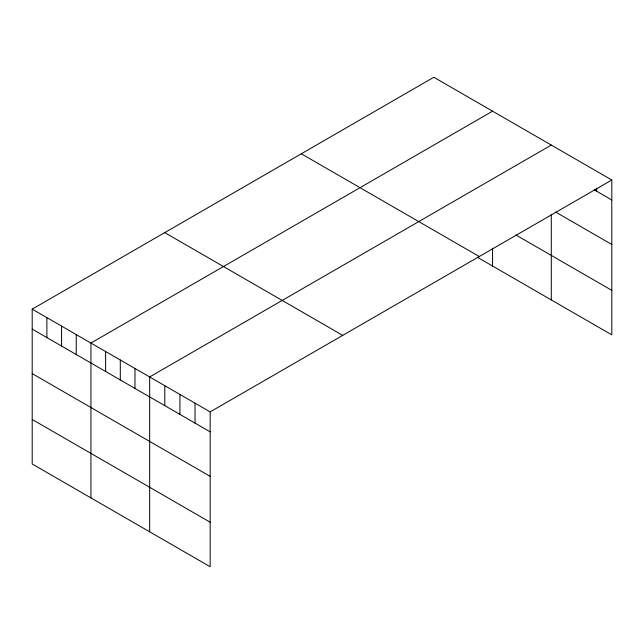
<?xml version="1.0" encoding="UTF-8"?>
<svg xmlns="http://www.w3.org/2000/svg" width="644" height="644" viewBox="0 0 644 644"><rect width="100%" height="100%" fill="white"/><g stroke="black" fill="none" stroke-linecap="round" stroke-linejoin="round"><path stroke-width="0.97" d="M611.8 180.014L210.169 411.894L210.169 566.736L32.2 463.986L32.2 309.144L433.831 77.264L611.8 180.014L611.8 334.856L477.88 257.544M492.563 111.171L90.933 343.051L90.933 497.893M551.288 145.077L149.658 376.957L149.658 531.799M594.154 189.779L611.8 199.97M555.49 211.973L611.8 244.478M515.876 234.963L611.8 290.347M301.295 153.779L479.265 256.529M164.735 232.621L342.705 335.371M32.2 309.144L210.169 411.894M32.2 329.092L210.169 431.842M32.2 373.609L210.169 476.359M32.2 419.469L210.169 522.22M596.674 188.241L596.674 191.236M551.288 214.323L551.288 299.927M492.563 248.214L492.563 266.02M195.043 403.16L195.043 423.108M179.918 394.426L179.918 414.374M164.792 385.692L164.792 405.648M134.974 368.481L134.974 388.437M120.299 360.004L120.299 379.96M105.616 351.527L105.616 371.475M76.25 334.574L76.25 354.522M61.566 326.097L61.566 346.045M46.883 317.621L46.883 337.569"/></g></svg>
